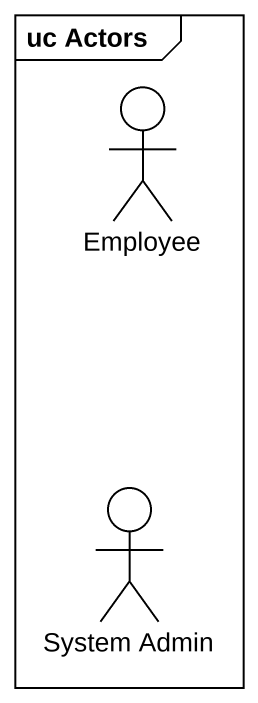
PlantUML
@startuml
mainframe uc Actors
actor Employee
actor "System Admin" as System_Admin
@enduml
